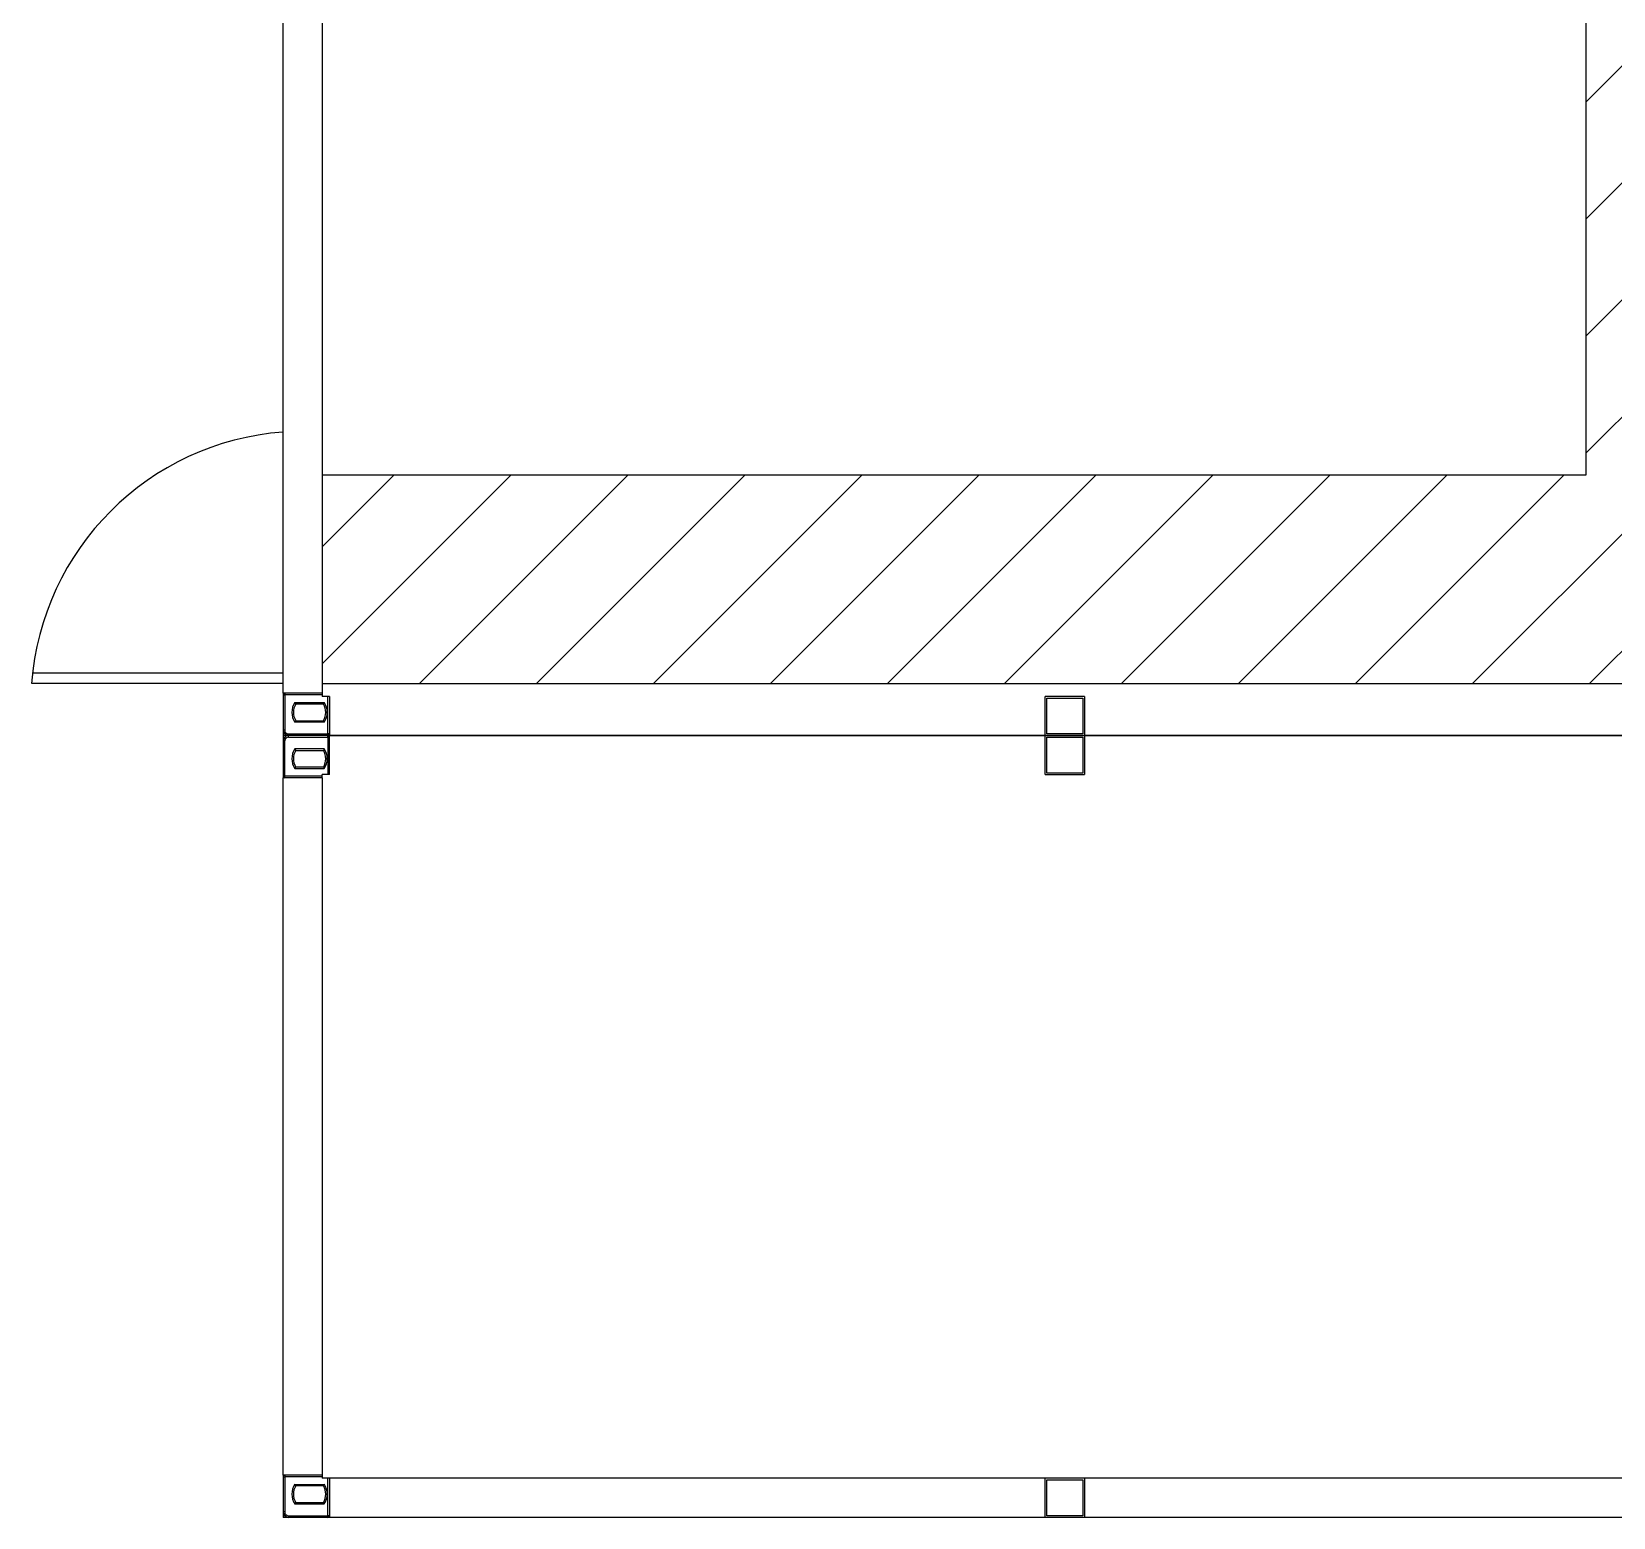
# Model space of a CAD drawing. Header units: millimetres. Extents: x 4080735 to 4152075, y -451436 to -400976.
# Drawn here: x 4142352.4 to 4142716.6, y -406507.4 to -406165.3 of the extents above; entities that cross this region are included whole.
import ezdxf

# ---------------------------------------------------------------- set-up
doc = ezdxf.new("R2010")
doc.units = ezdxf.units.MM
doc.header["$LTSCALE"] = 60

# ---------------------------------------------------------------- blocks, each defined once
blk = doc.blocks.new('KEY PLAN_NEW')
h = blk.add_hatch()
h.set_pattern_fill('ANSI31', color=253, scale=2)
h.set_pattern_definition([(45, (-1396.921, -1800.0236), (-4.490128, 4.490128), [])])
edge = h.paths.add_edge_path()
edge.add_line((-2006.86, -1075.94), (-2006.86, -1091.94))
edge.add_line((-2006.86, -1091.94), (-2067.86, -1091.94))
edge.add_line((-2067.86, -1091.94), (-2067.86, -1375.94))
edge.add_line((-2067.86, -1375.94), (-2006.86, -1375.94))
edge.add_line((-2006.86, -1375.94), (-2006.86, -1391.94))
edge.add_line((-2006.86, -1391.94), (-2007.86, -1391.94))
edge.add_line((-2007.86, -1391.94), (-2007.86, -1488.94))
edge.add_line((-2007.86, -1488.94), (-2008.31, -1488.94))
edge.add_arc((-2028.72, -1493.5), 20.91, 12.5777, 76.5787)
edge.add_line((-2023.86, -1473.16), (-2023.86, -1391.94))
edge.add_line((-2023.86, -1391.94), (-2247.86, -1391.94))
edge.add_line((-2247.86, -1391.94), (-2247.86, -1488.94))
edge.add_line((-2247.86, -1488.94), (-2263.86, -1488.94))
edge.add_line((-2263.86, -1488.94), (-2263.86, -1452.18))
edge.add_line((-2263.86, -1452.18), (-2549.86, -1452.18))
edge.add_line((-2549.86, -1452.18), (-2549.86, -1488.94))
edge.add_line((-2549.86, -1488.94), (-2565.86, -1488.94))
edge.add_line((-2565.86, -1488.94), (-2565.86, -1427.94))
edge.add_line((-2565.86, -1427.94), (-2720.86, -1427.94))
edge.add_line((-2720.86, -1427.94), (-2720.86, -1411.94))
edge.add_line((-2720.86, -1411.94), (-2623.86, -1411.94))
edge.add_line((-2623.86, -1411.94), (-2623.86, -1075.94))
edge.add_line((-2623.86, -1075.94), (-2563.86, -1075.94))
edge.add_line((-2563.86, -1075.94), (-2563.86, -1071.94))
edge.add_line((-2563.86, -1071.94), (-2547.86, -1071.94))
edge.add_line((-2547.86, -1071.94), (-2547.86, -1091.94))
edge.add_line((-2547.86, -1091.94), (-2607.86, -1091.94))
edge.add_line((-2607.86, -1091.94), (-2607.86, -1411.94))
edge.add_line((-2607.86, -1411.94), (-2549.86, -1411.94))
edge.add_line((-2549.86, -1411.94), (-2549.86, -1436.18))
edge.add_line((-2549.86, -1436.18), (-2263.86, -1436.18))
edge.add_line((-2263.86, -1436.18), (-2263.86, -1375.94))
edge.add_line((-2263.86, -1375.94), (-2083.86, -1375.94))
edge.add_line((-2083.86, -1375.94), (-2083.86, -1075.94))
edge.add_line((-2083.86, -1075.94), (-2006.86, -1075.94))
at = {"color": 253}
for p, q in [((-2623.86, -1411.94, 46), (-2623.86, -1075.94, 46)), ((-2723.86, -1428.7, 46), (-2723.86, -1375.18, 46)), ((-2720.86, -1375.18, 46), (-2720.86, -1428.7, 46)), ((-2720.86, -1411.94, 46), (-2623.86, -1411.94, 46)), ((-2720.86, -1411.94, 46), (-2720.86, -1427.94, 46)), ((-2723.86, -1427.14, 46), (-2743.09, -1427.14, 46)), ((-2723.86, -1427.94, 46), (-2743.16, -1427.94, 46)), ((-2723.86, -1428.7, 46), (-2723.86, -1431.94, 46)), ((-2720.86, -1427.94, 46), (-2565.86, -1427.94, 46)), ((-2720.86, -1428.7, 46), (-2720.86, -1428.94, 46)), ((-2720.3, -1428.94, 46), (-2720.86, -1428.94, 46)), ((-2665.36, -1431.94, 46), (-2665.36, -1428.94, 46)), ((-2662.36, -1428.94, 46), (-2665.36, -1428.94, 46)), ((-2665.24, -1429.06, 46), (-2662.48, -1429.06, 46)), ((-2665.24, -1429.06, 46), (-2662.48, -1429.06, 46)), ((-2665.24, -1431.82, 46), (-2665.24, -1429.06, 46)), ((-2662.48, -1429.06, 46), (-2662.48, -1431.82, 46)), ((-2662.36, -1428.94, 46), (-2662.36, -1431.94, 46)), ((-2720.3, -1431.94, 46), (-2723.86, -1431.94, 46)), ((-2723.86, -1431.94, 46), (-2723.86, -1435.18, 46)), ((-2720.3, -1431.94, 46), (-2723.86, -1431.94, 46)), ((-2607.42, -1431.94, 46), (-2720.3, -1431.94, 46)), ((-2720.3, -1431.94, 46), (-2607.42, -1431.94, 46)), ((-2665.36, -1434.94, 46), (-2665.36, -1431.94, 46)), ((-2662.48, -1431.82, 46), (-2665.24, -1431.82, 46)), ((-2665.24, -1432.06, 46), (-2662.48, -1432.06, 46)), ((-2665.24, -1432.06, 46), (-2662.48, -1432.06, 46)), ((-2665.24, -1434.82, 46), (-2665.24, -1432.06, 46)), ((-2662.48, -1432.06, 46), (-2662.48, -1434.82, 46)), ((-2662.36, -1431.94, 46), (-2662.36, -1434.94, 46)), ((-2720.86, -1435.18, 46), (-2720.86, -1434.94, 46)), ((-2720.3, -1434.94, 46), (-2720.86, -1434.94, 46)), ((-2665.36, -1434.94, 46), (-2662.36, -1434.94, 46)), ((-2662.48, -1434.82, 46), (-2665.24, -1434.82, 46)), ((-2723.86, -1488.7, 46), (-2723.86, -1435.18, 46)), ((-2720.86, -1435.18, 46), (-2720.86, -1488.7, 46)), ((-2723.86, -1488.7, 46), (-2723.86, -1491.94, 46)), ((-2720.86, -1488.7, 46), (-2720.86, -1488.94, 46)), ((-2720.3, -1488.94, 46), (-2720.86, -1488.94, 46)), ((-2665.36, -1488.94, 46), (-2720.3, -1488.94, 46)), ((-2665.36, -1491.94, 46), (-2665.36, -1488.94, 46)), ((-2662.36, -1488.94, 46), (-2665.36, -1488.94, 46)), ((-2665.24, -1489.06, 46), (-2662.48, -1489.06, 46)), ((-2665.24, -1489.06, 46), (-2662.48, -1489.06, 46)), ((-2665.24, -1491.82, 46), (-2665.24, -1489.06, 46)), ((-2662.48, -1489.06, 46), (-2662.48, -1491.82, 46)), ((-2662.36, -1488.94, 46), (-2662.36, -1491.94, 46)), ((-2607.42, -1488.94, 46), (-2662.36, -1488.94, 46)), ((-2720.3, -1491.94, 46), (-2723.86, -1491.94, 46)), ((-2607.42, -1491.94, 46), (-2720.3, -1491.94, 46)), ((-2662.48, -1491.82, 46), (-2665.24, -1491.82, 46))]:
    blk.add_line(p, q, dxfattribs=at)
at = {"color": 253, "linetype": 'Continuous'}
for p, q in [((-2720.86, -1428.7, 46), (-2723.86, -1428.7, 46)), ((-2723.86, -1428.82, 46), (-2723.74, -1428.82, 46)), ((-2723.74, -1428.7, 46), (-2723.74, -1428.82, 46)), ((-2720.86, -1428.82, 46), (-2723.74, -1428.82, 46)), ((-2723.74, -1428.82, 46), (-2723.74, -1431.53, 46)), ((-2722.96, -1429.41, 46), (-2720.7, -1429.41, 46)), ((-2720.77, -1429.53, 46), (-2722.9, -1429.53, 46)), ((-2720.42, -1431.82, 46), (-2720.42, -1428.94, 46)), ((-2720.3, -1428.94, 46), (-2720.3, -1431.94, 46)), ((-2720.7, -1430.92, 46), (-2722.96, -1430.92, 46)), ((-2722.9, -1430.8, 46), (-2720.77, -1430.8, 46)), ((-2723.74, -1431.53, 46), (-2723.86, -1431.53, 46)), ((-2723.74, -1432.35, 46), (-2723.86, -1432.35, 46)), ((-2723.74, -1431.82, 46), (-2723.74, -1431.82, 46)), ((-2723.74, -1431.82, 46), (-2723.74, -1431.82, 46)), ((-2723.74, -1432.06, 46), (-2723.74, -1432.06, 46)), ((-2723.74, -1432.06, 46), (-2723.74, -1432.06, 46)), ((-2723.74, -1435.06, 46), (-2723.74, -1432.35, 46)), ((-2723.45, -1431.82, 46), (-2723.45, -1431.94, 46)), ((-2723.45, -1431.82, 46), (-2720.42, -1431.82, 46)), ((-2723.45, -1432.06, 46), (-2723.45, -1431.94, 46)), ((-2723.45, -1432.06, 46), (-2720.42, -1432.06, 46)), ((-2720.3, -1431.82, 46), (-2720.42, -1431.82, 46)), ((-2720.42, -1431.82, 46), (-2720.42, -1431.94, 46)), ((-2720.42, -1432.06, 46), (-2720.42, -1431.94, 46)), ((-2720.3, -1432.06, 46), (-2720.42, -1432.06, 46)), ((-2720.42, -1432.06, 46), (-2720.42, -1434.94, 46)), ((-2720.3, -1434.94, 46), (-2720.3, -1431.94, 46)), ((-2720.7, -1432.97, 46), (-2722.96, -1432.97, 46)), ((-2722.9, -1433.09, 46), (-2720.77, -1433.09, 46)), ((-2722.96, -1434.48, 46), (-2720.7, -1434.48, 46)), ((-2720.77, -1434.36, 46), (-2722.9, -1434.36, 46)), ((-2723.86, -1435.06, 46), (-2723.74, -1435.06, 46)), ((-2720.86, -1435.18, 46), (-2723.86, -1435.18, 46)), ((-2723.74, -1435.18, 46), (-2723.74, -1435.06, 46)), ((-2720.86, -1435.06, 46), (-2723.74, -1435.06, 46)), ((-2720.86, -1488.7, 46), (-2723.86, -1488.7, 46)), ((-2723.86, -1488.82, 46), (-2723.74, -1488.82, 46)), ((-2723.74, -1488.7, 46), (-2723.74, -1488.82, 46)), ((-2720.86, -1488.82, 46), (-2723.74, -1488.82, 46)), ((-2723.74, -1488.82, 46), (-2723.74, -1491.53, 46)), ((-2722.96, -1489.41, 46), (-2720.7, -1489.41, 46)), ((-2720.77, -1489.53, 46), (-2722.9, -1489.53, 46)), ((-2720.42, -1491.82, 46), (-2720.42, -1488.94, 46)), ((-2720.3, -1488.94, 46), (-2720.3, -1491.94, 46)), ((-2722.9, -1490.8, 46), (-2720.77, -1490.8, 46)), ((-2723.74, -1491.53, 46), (-2723.86, -1491.53, 46)), ((-2723.74, -1491.82, 46), (-2723.74, -1491.82, 46)), ((-2723.74, -1491.82, 46), (-2723.74, -1491.82, 46)), ((-2723.45, -1491.82, 46), (-2723.45, -1491.94, 46)), ((-2723.45, -1491.82, 46), (-2720.42, -1491.82, 46)), ((-2720.7, -1490.92, 46), (-2722.96, -1490.92, 46)), ((-2720.3, -1491.82, 46), (-2720.42, -1491.82, 46)), ((-2720.42, -1491.82, 46), (-2720.42, -1491.94, 46))]:
    blk.add_line(p, q, dxfattribs=at)
at = {"color": 253}
blk.add_arc((-2722.31, -1429.5, 46), 20.91, 94.2611, 175.7389, dxfattribs=at)
at = {"color": 253, "linetype": 'Continuous'}
for centre, radius, start, end in [((-2723.74, -1428.82, 46), 0.12, 90, 180), ((-2721.83, -1430.16, 46), 1.36, 146.2792, 213.7208), ((-2721.83, -1430.16, 46), 1.24, 149.1964, 210.8036), ((-2721.83, -1430.16, 46), 1.24, 329.1964, 30.8036), ((-2721.83, -1430.16, 46), 1.36, 326.2792, 33.7208), ((-2723.45, -1431.53, 46), 0.41, 180, 270), ((-2723.45, -1432.35, 46), 0.41, 90, 180), ((-2723.45, -1431.53, 46), 0.29, 180, 270), ((-2723.45, -1432.35, 46), 0.29, 90, 180), ((-2720.42, -1431.82, 46), 0.12, 270, 0), ((-2720.42, -1432.06, 46), 0.12, 0, 90), ((-2721.83, -1433.72, 46), 1.36, 146.2792, 213.7208), ((-2721.83, -1433.72, 46), 1.24, 149.1964, 210.8036), ((-2721.83, -1433.72, 46), 1.24, 329.1964, 30.8036), ((-2721.83, -1433.72, 46), 1.36, 326.2792, 33.7208), ((-2723.74, -1435.06, 46), 0.12, 180, 270), ((-2723.74, -1488.82, 46), 0.12, 90, 180), ((-2721.83, -1490.16, 46), 1.36, 146.2792, 213.7208), ((-2721.83, -1490.16, 46), 1.24, 149.1964, 210.8036), ((-2721.83, -1490.16, 46), 1.24, 329.1964, 30.8036), ((-2721.83, -1490.16, 46), 1.36, 326.2792, 33.7208), ((-2723.45, -1491.53, 46), 0.41, 180, 270), ((-2723.45, -1491.53, 46), 0.29, 180, 270), ((-2720.42, -1491.82, 46), 0.12, 270, 0)]:
    blk.add_arc(centre, radius, start, end, dxfattribs=at)
for points, knots in [([(-2722.9, -1429.53, 46), (-2722.9, -1429.53, 46), (-2722.9, -1429.53, 46), (-2722.9, -1429.53, 46), (-2722.9, -1429.53, 46), (-2722.9, -1429.53, 46), (-2722.9, -1429.52, 46), (-2722.9, -1429.52, 46), (-2722.9, -1429.52, 46), (-2722.9, -1429.52, 46), (-2722.9, -1429.52, 46), (-2722.9, -1429.52, 46), (-2722.9, -1429.52, 46), (-2722.9, -1429.51, 46), (-2722.91, -1429.51, 46), (-2722.91, -1429.51, 46), (-2722.91, -1429.51, 46), (-2722.91, -1429.51, 46), (-2722.91, -1429.51, 46), (-2722.91, -1429.51, 46), (-2722.91, -1429.5, 46), (-2722.91, -1429.5, 46), (-2722.92, -1429.5, 46), (-2722.92, -1429.49, 46), (-2722.92, -1429.49, 46), (-2722.92, -1429.49, 46), (-2722.92, -1429.49, 46), (-2722.92, -1429.48, 46), (-2722.92, -1429.48, 46), (-2722.92, -1429.48, 46), (-2722.92, -1429.48, 46), (-2722.93, -1429.48, 46), (-2722.93, -1429.47, 46), (-2722.93, -1429.47, 46), (-2722.94, -1429.46, 46), (-2722.94, -1429.46, 46), (-2722.94, -1429.45, 46), (-2722.94, -1429.45, 46), (-2722.94, -1429.45, 46), (-2722.94, -1429.45, 46), (-2722.94, -1429.45, 46), (-2722.94, -1429.44, 46), (-2722.95, -1429.44, 46), (-2722.95, -1429.43, 46), (-2722.95, -1429.43, 46), (-2722.95, -1429.42, 46), (-2722.96, -1429.42, 46), (-2722.96, -1429.42, 46), (-2722.96, -1429.41, 46), (-2722.96, -1429.41, 46), (-2722.96, -1429.41, 46), (-2722.96, -1429.41, 46), (-2722.96, -1429.41, 46), (-2722.96, -1429.41, 46)], [0, 0, 0, 0, 0.06206, 0.12459, 0.12459, 0.155854, 0.155854, 0.171487, 0.171487, 0.187119, 0.187119, 0.249648, 0.249648, 0.312178, 0.312178, 0.343442, 0.343442, 0.359075, 0.359075, 0.374707, 0.374707, 0.437236, 0.437236, 0.499766, 0.499766, 0.53103, 0.53103, 0.546663, 0.546663, 0.562295, 0.562295, 0.624824, 0.624824, 0.687353, 0.687353, 0.749883, 0.749883, 0.765515, 0.765515, 0.781147, 0.781147, 0.812412, 0.812412, 0.874941, 0.874941, 0.937471, 0.937471, 0.968735, 0.968735, 0.984368, 0.992184, 0.992184, 1, 1, 1, 1]), ([(-2720.77, -1429.53, 46), (-2720.77, -1429.53, 46), (-2720.77, -1429.53, 46), (-2720.77, -1429.53, 46), (-2720.76, -1429.53, 46), (-2720.76, -1429.53, 46), (-2720.76, -1429.52, 46), (-2720.76, -1429.52, 46), (-2720.76, -1429.52, 46), (-2720.76, -1429.52, 46), (-2720.76, -1429.52, 46), (-2720.76, -1429.52, 46), (-2720.76, -1429.52, 46), (-2720.76, -1429.51, 46), (-2720.76, -1429.51, 46), (-2720.76, -1429.51, 46), (-2720.76, -1429.51, 46), (-2720.76, -1429.51, 46), (-2720.75, -1429.51, 46), (-2720.75, -1429.51, 46), (-2720.75, -1429.5, 46), (-2720.75, -1429.5, 46), (-2720.75, -1429.5, 46), (-2720.75, -1429.49, 46), (-2720.74, -1429.49, 46), (-2720.74, -1429.49, 46), (-2720.74, -1429.49, 46), (-2720.74, -1429.48, 46), (-2720.74, -1429.48, 46), (-2720.74, -1429.48, 46), (-2720.74, -1429.48, 46), (-2720.74, -1429.48, 46), (-2720.73, -1429.47, 46), (-2720.73, -1429.47, 46), (-2720.73, -1429.46, 46), (-2720.73, -1429.46, 46), (-2720.72, -1429.45, 46), (-2720.72, -1429.45, 46), (-2720.72, -1429.45, 46), (-2720.72, -1429.45, 46), (-2720.72, -1429.45, 46), (-2720.72, -1429.44, 46), (-2720.72, -1429.44, 46), (-2720.71, -1429.43, 46), (-2720.71, -1429.43, 46), (-2720.71, -1429.42, 46), (-2720.71, -1429.42, 46), (-2720.7, -1429.42, 46), (-2720.7, -1429.41, 46), (-2720.7, -1429.41, 46), (-2720.7, -1429.41, 46), (-2720.7, -1429.41, 46), (-2720.7, -1429.41, 46), (-2720.7, -1429.41, 46)], [0, 0, 0, 0, 0.06206, 0.12459, 0.12459, 0.155854, 0.155854, 0.171487, 0.171487, 0.187119, 0.187119, 0.249648, 0.249648, 0.312178, 0.312178, 0.343442, 0.343442, 0.359075, 0.359075, 0.374707, 0.374707, 0.437236, 0.437236, 0.499766, 0.499766, 0.53103, 0.53103, 0.546663, 0.546663, 0.562295, 0.562295, 0.624824, 0.624824, 0.687353, 0.687353, 0.749883, 0.749883, 0.765515, 0.765515, 0.781147, 0.781147, 0.812412, 0.812412, 0.874941, 0.874941, 0.937471, 0.937471, 0.968735, 0.968735, 0.984368, 0.992184, 0.992184, 1, 1, 1, 1]), ([(-2722.96, -1430.92, 46), (-2722.96, -1430.92, 46), (-2722.96, -1430.92, 46), (-2722.96, -1430.92, 46), (-2722.96, -1430.92, 46), (-2722.96, -1430.91, 46), (-2722.96, -1430.91, 46), (-2722.96, -1430.91, 46), (-2722.95, -1430.9, 46), (-2722.95, -1430.9, 46), (-2722.95, -1430.89, 46), (-2722.95, -1430.89, 46), (-2722.94, -1430.88, 46), (-2722.94, -1430.88, 46), (-2722.94, -1430.88, 46), (-2722.94, -1430.88, 46), (-2722.94, -1430.88, 46), (-2722.94, -1430.88, 46), (-2722.94, -1430.87, 46), (-2722.94, -1430.87, 46), (-2722.93, -1430.86, 46), (-2722.93, -1430.86, 46), (-2722.93, -1430.85, 46), (-2722.92, -1430.85, 46), (-2722.92, -1430.84, 46), (-2722.92, -1430.84, 46), (-2722.92, -1430.84, 46), (-2722.92, -1430.84, 46), (-2722.92, -1430.84, 46), (-2722.92, -1430.84, 46), (-2722.92, -1430.83, 46), (-2722.92, -1430.83, 46), (-2722.91, -1430.83, 46), (-2722.91, -1430.82, 46), (-2722.91, -1430.82, 46), (-2722.91, -1430.82, 46), (-2722.91, -1430.82, 46), (-2722.91, -1430.82, 46), (-2722.91, -1430.82, 46), (-2722.91, -1430.82, 46), (-2722.9, -1430.81, 46), (-2722.9, -1430.81, 46), (-2722.9, -1430.81, 46), (-2722.9, -1430.81, 46), (-2722.9, -1430.8, 46), (-2722.9, -1430.8, 46), (-2722.9, -1430.8, 46), (-2722.9, -1430.8, 46), (-2722.9, -1430.8, 46), (-2722.9, -1430.8, 46), (-2722.9, -1430.8, 46), (-2722.9, -1430.8, 46), (-2722.9, -1430.8, 46), (-2722.9, -1430.8, 46)], [0, 0, 0, 0, 0.00782, 0.00782, 0.015639, 0.031279, 0.031279, 0.062557, 0.062557, 0.125114, 0.125114, 0.187671, 0.187671, 0.21895, 0.21895, 0.234589, 0.234589, 0.250228, 0.250228, 0.312785, 0.312785, 0.375342, 0.375342, 0.437899, 0.437899, 0.453538, 0.453538, 0.469178, 0.469178, 0.500456, 0.500456, 0.563013, 0.563013, 0.62557, 0.62557, 0.641209, 0.641209, 0.656849, 0.656849, 0.688127, 0.688127, 0.750684, 0.750684, 0.813241, 0.813241, 0.828881, 0.828881, 0.84452, 0.84452, 0.875798, 0.875798, 0.938355, 1, 1, 1, 1]), ([(-2720.7, -1430.92, 46), (-2720.7, -1430.92, 46), (-2720.7, -1430.92, 46), (-2720.7, -1430.92, 46), (-2720.7, -1430.92, 46), (-2720.7, -1430.91, 46), (-2720.7, -1430.91, 46), (-2720.71, -1430.91, 46), (-2720.71, -1430.9, 46), (-2720.71, -1430.9, 46), (-2720.71, -1430.89, 46), (-2720.72, -1430.89, 46), (-2720.72, -1430.88, 46), (-2720.72, -1430.88, 46), (-2720.72, -1430.88, 46), (-2720.72, -1430.88, 46), (-2720.72, -1430.88, 46), (-2720.72, -1430.88, 46), (-2720.73, -1430.87, 46), (-2720.73, -1430.87, 46), (-2720.73, -1430.86, 46), (-2720.73, -1430.86, 46), (-2720.74, -1430.85, 46), (-2720.74, -1430.85, 46), (-2720.74, -1430.84, 46), (-2720.74, -1430.84, 46), (-2720.74, -1430.84, 46), (-2720.74, -1430.84, 46), (-2720.74, -1430.84, 46), (-2720.74, -1430.84, 46), (-2720.75, -1430.83, 46), (-2720.75, -1430.83, 46), (-2720.75, -1430.83, 46), (-2720.75, -1430.82, 46), (-2720.75, -1430.82, 46), (-2720.75, -1430.82, 46), (-2720.76, -1430.82, 46), (-2720.76, -1430.82, 46), (-2720.76, -1430.82, 46), (-2720.76, -1430.82, 46), (-2720.76, -1430.81, 46), (-2720.76, -1430.81, 46), (-2720.76, -1430.81, 46), (-2720.76, -1430.81, 46), (-2720.76, -1430.8, 46), (-2720.76, -1430.8, 46), (-2720.76, -1430.8, 46), (-2720.76, -1430.8, 46), (-2720.76, -1430.8, 46), (-2720.76, -1430.8, 46), (-2720.77, -1430.8, 46), (-2720.77, -1430.8, 46), (-2720.77, -1430.8, 46), (-2720.77, -1430.8, 46)], [0, 0, 0, 0, 0.00782, 0.00782, 0.015639, 0.031279, 0.031279, 0.062557, 0.062557, 0.125114, 0.125114, 0.187671, 0.187671, 0.21895, 0.21895, 0.234589, 0.234589, 0.250228, 0.250228, 0.312785, 0.312785, 0.375342, 0.375342, 0.437899, 0.437899, 0.453538, 0.453538, 0.469178, 0.469178, 0.500456, 0.500456, 0.563013, 0.563013, 0.62557, 0.62557, 0.641209, 0.641209, 0.656849, 0.656849, 0.688127, 0.688127, 0.750684, 0.750684, 0.813241, 0.813241, 0.828881, 0.828881, 0.84452, 0.84452, 0.875798, 0.875798, 0.938355, 1, 1, 1, 1]), ([(-2722.96, -1432.97, 46), (-2722.96, -1432.97, 46), (-2722.96, -1432.97, 46), (-2722.96, -1432.97, 46), (-2722.96, -1432.97, 46), (-2722.96, -1432.97, 46), (-2722.96, -1432.98, 46), (-2722.96, -1432.98, 46), (-2722.95, -1432.98, 46), (-2722.95, -1432.99, 46), (-2722.95, -1432.99, 46), (-2722.95, -1433, 46), (-2722.94, -1433, 46), (-2722.94, -1433.01, 46), (-2722.94, -1433.01, 46), (-2722.94, -1433.01, 46), (-2722.94, -1433.01, 46), (-2722.94, -1433.01, 46), (-2722.94, -1433.02, 46), (-2722.94, -1433.02, 46), (-2722.93, -1433.03, 46), (-2722.93, -1433.03, 46), (-2722.93, -1433.04, 46), (-2722.92, -1433.04, 46), (-2722.92, -1433.04, 46), (-2722.92, -1433.04, 46), (-2722.92, -1433.04, 46), (-2722.92, -1433.05, 46), (-2722.92, -1433.05, 46), (-2722.92, -1433.05, 46), (-2722.92, -1433.05, 46), (-2722.92, -1433.06, 46), (-2722.91, -1433.06, 46), (-2722.91, -1433.06, 46), (-2722.91, -1433.07, 46), (-2722.91, -1433.07, 46), (-2722.91, -1433.07, 46), (-2722.91, -1433.07, 46), (-2722.91, -1433.07, 46), (-2722.91, -1433.07, 46), (-2722.9, -1433.07, 46), (-2722.9, -1433.08, 46), (-2722.9, -1433.08, 46), (-2722.9, -1433.08, 46), (-2722.9, -1433.08, 46), (-2722.9, -1433.08, 46), (-2722.9, -1433.08, 46), (-2722.9, -1433.08, 46), (-2722.9, -1433.09, 46), (-2722.9, -1433.09, 46), (-2722.9, -1433.09, 46), (-2722.9, -1433.09, 46), (-2722.9, -1433.09, 46), (-2722.9, -1433.09, 46)], [0, 0, 0, 0, 0.00782, 0.00782, 0.015639, 0.031279, 0.031279, 0.062557, 0.062557, 0.125114, 0.125114, 0.187671, 0.187671, 0.21895, 0.21895, 0.234589, 0.234589, 0.250228, 0.250228, 0.312785, 0.312785, 0.375342, 0.375342, 0.437899, 0.437899, 0.453538, 0.453538, 0.469178, 0.469178, 0.500456, 0.500456, 0.563013, 0.563013, 0.62557, 0.62557, 0.641209, 0.641209, 0.656849, 0.656849, 0.688127, 0.688127, 0.750684, 0.750684, 0.813241, 0.813241, 0.828881, 0.828881, 0.84452, 0.84452, 0.875798, 0.875798, 0.938355, 1, 1, 1, 1]), ([(-2720.7, -1432.97, 46), (-2720.7, -1432.97, 46), (-2720.7, -1432.97, 46), (-2720.7, -1432.97, 46), (-2720.7, -1432.97, 46), (-2720.7, -1432.97, 46), (-2720.7, -1432.98, 46), (-2720.71, -1432.98, 46), (-2720.71, -1432.98, 46), (-2720.71, -1432.99, 46), (-2720.71, -1432.99, 46), (-2720.72, -1433, 46), (-2720.72, -1433, 46), (-2720.72, -1433.01, 46), (-2720.72, -1433.01, 46), (-2720.72, -1433.01, 46), (-2720.72, -1433.01, 46), (-2720.72, -1433.01, 46), (-2720.73, -1433.02, 46), (-2720.73, -1433.02, 46), (-2720.73, -1433.03, 46), (-2720.73, -1433.03, 46), (-2720.74, -1433.04, 46), (-2720.74, -1433.04, 46), (-2720.74, -1433.04, 46), (-2720.74, -1433.04, 46), (-2720.74, -1433.04, 46), (-2720.74, -1433.05, 46), (-2720.74, -1433.05, 46), (-2720.74, -1433.05, 46), (-2720.75, -1433.05, 46), (-2720.75, -1433.06, 46), (-2720.75, -1433.06, 46), (-2720.75, -1433.06, 46), (-2720.75, -1433.07, 46), (-2720.75, -1433.07, 46), (-2720.76, -1433.07, 46), (-2720.76, -1433.07, 46), (-2720.76, -1433.07, 46), (-2720.76, -1433.07, 46), (-2720.76, -1433.07, 46), (-2720.76, -1433.08, 46), (-2720.76, -1433.08, 46), (-2720.76, -1433.08, 46), (-2720.76, -1433.08, 46), (-2720.76, -1433.08, 46), (-2720.76, -1433.08, 46), (-2720.76, -1433.08, 46), (-2720.76, -1433.09, 46), (-2720.76, -1433.09, 46), (-2720.77, -1433.09, 46), (-2720.77, -1433.09, 46), (-2720.77, -1433.09, 46), (-2720.77, -1433.09, 46)], [0, 0, 0, 0, 0.00782, 0.00782, 0.015639, 0.031279, 0.031279, 0.062557, 0.062557, 0.125114, 0.125114, 0.187671, 0.187671, 0.21895, 0.21895, 0.234589, 0.234589, 0.250228, 0.250228, 0.312785, 0.312785, 0.375342, 0.375342, 0.437899, 0.437899, 0.453538, 0.453538, 0.469178, 0.469178, 0.500456, 0.500456, 0.563013, 0.563013, 0.62557, 0.62557, 0.641209, 0.641209, 0.656849, 0.656849, 0.688127, 0.688127, 0.750684, 0.750684, 0.813241, 0.813241, 0.828881, 0.828881, 0.84452, 0.84452, 0.875798, 0.875798, 0.938355, 1, 1, 1, 1]), ([(-2722.9, -1434.36, 46), (-2722.9, -1434.36, 46), (-2722.9, -1434.36, 46), (-2722.9, -1434.36, 46), (-2722.9, -1434.36, 46), (-2722.9, -1434.36, 46), (-2722.9, -1434.36, 46), (-2722.9, -1434.36, 46), (-2722.9, -1434.36, 46), (-2722.9, -1434.36, 46), (-2722.9, -1434.37, 46), (-2722.9, -1434.37, 46), (-2722.9, -1434.37, 46), (-2722.9, -1434.37, 46), (-2722.91, -1434.38, 46), (-2722.91, -1434.38, 46), (-2722.91, -1434.38, 46), (-2722.91, -1434.38, 46), (-2722.91, -1434.38, 46), (-2722.91, -1434.38, 46), (-2722.91, -1434.38, 46), (-2722.91, -1434.39, 46), (-2722.92, -1434.39, 46), (-2722.92, -1434.39, 46), (-2722.92, -1434.4, 46), (-2722.92, -1434.4, 46), (-2722.92, -1434.4, 46), (-2722.92, -1434.4, 46), (-2722.92, -1434.4, 46), (-2722.92, -1434.4, 46), (-2722.92, -1434.41, 46), (-2722.93, -1434.41, 46), (-2722.93, -1434.42, 46), (-2722.93, -1434.42, 46), (-2722.94, -1434.43, 46), (-2722.94, -1434.43, 46), (-2722.94, -1434.44, 46), (-2722.94, -1434.44, 46), (-2722.94, -1434.44, 46), (-2722.94, -1434.44, 46), (-2722.94, -1434.44, 46), (-2722.94, -1434.44, 46), (-2722.95, -1434.45, 46), (-2722.95, -1434.45, 46), (-2722.95, -1434.46, 46), (-2722.95, -1434.46, 46), (-2722.96, -1434.47, 46), (-2722.96, -1434.47, 46), (-2722.96, -1434.47, 46), (-2722.96, -1434.48, 46), (-2722.96, -1434.48, 46), (-2722.96, -1434.48, 46), (-2722.96, -1434.48, 46), (-2722.96, -1434.48, 46)], [0, 0, 0, 0, 0.06206, 0.12459, 0.12459, 0.155854, 0.155854, 0.171487, 0.171487, 0.187119, 0.187119, 0.249648, 0.249648, 0.312178, 0.312178, 0.343442, 0.343442, 0.359075, 0.359075, 0.374707, 0.374707, 0.437236, 0.437236, 0.499766, 0.499766, 0.53103, 0.53103, 0.546663, 0.546663, 0.562295, 0.562295, 0.624824, 0.624824, 0.687353, 0.687353, 0.749883, 0.749883, 0.765515, 0.765515, 0.781147, 0.781147, 0.812412, 0.812412, 0.874941, 0.874941, 0.937471, 0.937471, 0.968735, 0.968735, 0.984368, 0.992184, 0.992184, 1, 1, 1, 1]), ([(-2720.77, -1434.36, 46), (-2720.77, -1434.36, 46), (-2720.77, -1434.36, 46), (-2720.77, -1434.36, 46), (-2720.76, -1434.36, 46), (-2720.76, -1434.36, 46), (-2720.76, -1434.36, 46), (-2720.76, -1434.36, 46), (-2720.76, -1434.36, 46), (-2720.76, -1434.36, 46), (-2720.76, -1434.37, 46), (-2720.76, -1434.37, 46), (-2720.76, -1434.37, 46), (-2720.76, -1434.37, 46), (-2720.76, -1434.38, 46), (-2720.76, -1434.38, 46), (-2720.76, -1434.38, 46), (-2720.76, -1434.38, 46), (-2720.75, -1434.38, 46), (-2720.75, -1434.38, 46), (-2720.75, -1434.38, 46), (-2720.75, -1434.39, 46), (-2720.75, -1434.39, 46), (-2720.75, -1434.39, 46), (-2720.74, -1434.4, 46), (-2720.74, -1434.4, 46), (-2720.74, -1434.4, 46), (-2720.74, -1434.4, 46), (-2720.74, -1434.4, 46), (-2720.74, -1434.4, 46), (-2720.74, -1434.41, 46), (-2720.74, -1434.41, 46), (-2720.73, -1434.42, 46), (-2720.73, -1434.42, 46), (-2720.73, -1434.43, 46), (-2720.73, -1434.43, 46), (-2720.72, -1434.44, 46), (-2720.72, -1434.44, 46), (-2720.72, -1434.44, 46), (-2720.72, -1434.44, 46), (-2720.72, -1434.44, 46), (-2720.72, -1434.44, 46), (-2720.72, -1434.45, 46), (-2720.71, -1434.45, 46), (-2720.71, -1434.46, 46), (-2720.71, -1434.46, 46), (-2720.71, -1434.47, 46), (-2720.7, -1434.47, 46), (-2720.7, -1434.47, 46), (-2720.7, -1434.48, 46), (-2720.7, -1434.48, 46), (-2720.7, -1434.48, 46), (-2720.7, -1434.48, 46), (-2720.7, -1434.48, 46)], [0, 0, 0, 0, 0.06206, 0.12459, 0.12459, 0.155854, 0.155854, 0.171487, 0.171487, 0.187119, 0.187119, 0.249648, 0.249648, 0.312178, 0.312178, 0.343442, 0.343442, 0.359075, 0.359075, 0.374707, 0.374707, 0.437236, 0.437236, 0.499766, 0.499766, 0.53103, 0.53103, 0.546663, 0.546663, 0.562295, 0.562295, 0.624824, 0.624824, 0.687353, 0.687353, 0.749883, 0.749883, 0.765515, 0.765515, 0.781147, 0.781147, 0.812412, 0.812412, 0.874941, 0.874941, 0.937471, 0.937471, 0.968735, 0.968735, 0.984368, 0.992184, 0.992184, 1, 1, 1, 1]), ([(-2722.9, -1489.53, 46), (-2722.9, -1489.53, 46), (-2722.9, -1489.53, 46), (-2722.9, -1489.53, 46), (-2722.9, -1489.53, 46), (-2722.9, -1489.53, 46), (-2722.9, -1489.52, 46), (-2722.9, -1489.52, 46), (-2722.9, -1489.52, 46), (-2722.9, -1489.52, 46), (-2722.9, -1489.52, 46), (-2722.9, -1489.52, 46), (-2722.9, -1489.52, 46), (-2722.9, -1489.51, 46), (-2722.91, -1489.51, 46), (-2722.91, -1489.51, 46), (-2722.91, -1489.51, 46), (-2722.91, -1489.51, 46), (-2722.91, -1489.51, 46), (-2722.91, -1489.51, 46), (-2722.91, -1489.5, 46), (-2722.91, -1489.5, 46), (-2722.92, -1489.5, 46), (-2722.92, -1489.49, 46), (-2722.92, -1489.49, 46), (-2722.92, -1489.49, 46), (-2722.92, -1489.49, 46), (-2722.92, -1489.48, 46), (-2722.92, -1489.48, 46), (-2722.92, -1489.48, 46), (-2722.92, -1489.48, 46), (-2722.93, -1489.48, 46), (-2722.93, -1489.47, 46), (-2722.93, -1489.47, 46), (-2722.94, -1489.46, 46), (-2722.94, -1489.46, 46), (-2722.94, -1489.45, 46), (-2722.94, -1489.45, 46), (-2722.94, -1489.45, 46), (-2722.94, -1489.45, 46), (-2722.94, -1489.45, 46), (-2722.94, -1489.44, 46), (-2722.95, -1489.44, 46), (-2722.95, -1489.43, 46), (-2722.95, -1489.43, 46), (-2722.95, -1489.42, 46), (-2722.96, -1489.42, 46), (-2722.96, -1489.42, 46), (-2722.96, -1489.41, 46), (-2722.96, -1489.41, 46), (-2722.96, -1489.41, 46), (-2722.96, -1489.41, 46), (-2722.96, -1489.41, 46), (-2722.96, -1489.41, 46)], [0, 0, 0, 0, 0.06206, 0.12459, 0.12459, 0.155854, 0.155854, 0.171487, 0.171487, 0.187119, 0.187119, 0.249648, 0.249648, 0.312178, 0.312178, 0.343442, 0.343442, 0.359075, 0.359075, 0.374707, 0.374707, 0.437236, 0.437236, 0.499766, 0.499766, 0.53103, 0.53103, 0.546663, 0.546663, 0.562295, 0.562295, 0.624824, 0.624824, 0.687353, 0.687353, 0.749883, 0.749883, 0.765515, 0.765515, 0.781147, 0.781147, 0.812412, 0.812412, 0.874941, 0.874941, 0.937471, 0.937471, 0.968735, 0.968735, 0.984368, 0.992184, 0.992184, 1, 1, 1, 1]), ([(-2720.77, -1489.53, 46), (-2720.77, -1489.53, 46), (-2720.77, -1489.53, 46), (-2720.77, -1489.53, 46), (-2720.76, -1489.53, 46), (-2720.76, -1489.53, 46), (-2720.76, -1489.52, 46), (-2720.76, -1489.52, 46), (-2720.76, -1489.52, 46), (-2720.76, -1489.52, 46), (-2720.76, -1489.52, 46), (-2720.76, -1489.52, 46), (-2720.76, -1489.52, 46), (-2720.76, -1489.51, 46), (-2720.76, -1489.51, 46), (-2720.76, -1489.51, 46), (-2720.76, -1489.51, 46), (-2720.76, -1489.51, 46), (-2720.75, -1489.51, 46), (-2720.75, -1489.51, 46), (-2720.75, -1489.5, 46), (-2720.75, -1489.5, 46), (-2720.75, -1489.5, 46), (-2720.75, -1489.49, 46), (-2720.74, -1489.49, 46), (-2720.74, -1489.49, 46), (-2720.74, -1489.49, 46), (-2720.74, -1489.48, 46), (-2720.74, -1489.48, 46), (-2720.74, -1489.48, 46), (-2720.74, -1489.48, 46), (-2720.74, -1489.48, 46), (-2720.73, -1489.47, 46), (-2720.73, -1489.47, 46), (-2720.73, -1489.46, 46), (-2720.73, -1489.46, 46), (-2720.72, -1489.45, 46), (-2720.72, -1489.45, 46), (-2720.72, -1489.45, 46), (-2720.72, -1489.45, 46), (-2720.72, -1489.45, 46), (-2720.72, -1489.44, 46), (-2720.72, -1489.44, 46), (-2720.71, -1489.43, 46), (-2720.71, -1489.43, 46), (-2720.71, -1489.42, 46), (-2720.71, -1489.42, 46), (-2720.7, -1489.42, 46), (-2720.7, -1489.41, 46), (-2720.7, -1489.41, 46), (-2720.7, -1489.41, 46), (-2720.7, -1489.41, 46), (-2720.7, -1489.41, 46), (-2720.7, -1489.41, 46)], [0, 0, 0, 0, 0.06206, 0.12459, 0.12459, 0.155854, 0.155854, 0.171487, 0.171487, 0.187119, 0.187119, 0.249648, 0.249648, 0.312178, 0.312178, 0.343442, 0.343442, 0.359075, 0.359075, 0.374707, 0.374707, 0.437236, 0.437236, 0.499766, 0.499766, 0.53103, 0.53103, 0.546663, 0.546663, 0.562295, 0.562295, 0.624824, 0.624824, 0.687353, 0.687353, 0.749883, 0.749883, 0.765515, 0.765515, 0.781147, 0.781147, 0.812412, 0.812412, 0.874941, 0.874941, 0.937471, 0.937471, 0.968735, 0.968735, 0.984368, 0.992184, 0.992184, 1, 1, 1, 1]), ([(-2722.96, -1490.92, 46), (-2722.96, -1490.92, 46), (-2722.96, -1490.92, 46), (-2722.96, -1490.92, 46), (-2722.96, -1490.92, 46), (-2722.96, -1490.91, 46), (-2722.96, -1490.91, 46), (-2722.96, -1490.91, 46), (-2722.95, -1490.9, 46), (-2722.95, -1490.9, 46), (-2722.95, -1490.89, 46), (-2722.95, -1490.89, 46), (-2722.94, -1490.88, 46), (-2722.94, -1490.88, 46), (-2722.94, -1490.88, 46), (-2722.94, -1490.88, 46), (-2722.94, -1490.88, 46), (-2722.94, -1490.88, 46), (-2722.94, -1490.87, 46), (-2722.94, -1490.87, 46), (-2722.93, -1490.86, 46), (-2722.93, -1490.86, 46), (-2722.93, -1490.85, 46), (-2722.92, -1490.85, 46), (-2722.92, -1490.84, 46), (-2722.92, -1490.84, 46), (-2722.92, -1490.84, 46), (-2722.92, -1490.84, 46), (-2722.92, -1490.84, 46), (-2722.92, -1490.84, 46), (-2722.92, -1490.83, 46), (-2722.92, -1490.83, 46), (-2722.91, -1490.83, 46), (-2722.91, -1490.82, 46), (-2722.91, -1490.82, 46), (-2722.91, -1490.82, 46), (-2722.91, -1490.82, 46), (-2722.91, -1490.82, 46), (-2722.91, -1490.82, 46), (-2722.91, -1490.82, 46), (-2722.9, -1490.81, 46), (-2722.9, -1490.81, 46), (-2722.9, -1490.81, 46), (-2722.9, -1490.81, 46), (-2722.9, -1490.8, 46), (-2722.9, -1490.8, 46), (-2722.9, -1490.8, 46), (-2722.9, -1490.8, 46), (-2722.9, -1490.8, 46), (-2722.9, -1490.8, 46), (-2722.9, -1490.8, 46), (-2722.9, -1490.8, 46), (-2722.9, -1490.8, 46), (-2722.9, -1490.8, 46)], [0, 0, 0, 0, 0.00782, 0.00782, 0.015639, 0.031279, 0.031279, 0.062557, 0.062557, 0.125114, 0.125114, 0.187671, 0.187671, 0.21895, 0.21895, 0.234589, 0.234589, 0.250228, 0.250228, 0.312785, 0.312785, 0.375342, 0.375342, 0.437899, 0.437899, 0.453538, 0.453538, 0.469178, 0.469178, 0.500456, 0.500456, 0.563013, 0.563013, 0.62557, 0.62557, 0.641209, 0.641209, 0.656849, 0.656849, 0.688127, 0.688127, 0.750684, 0.750684, 0.813241, 0.813241, 0.828881, 0.828881, 0.84452, 0.84452, 0.875798, 0.875798, 0.938355, 1, 1, 1, 1]), ([(-2720.7, -1490.92, 46), (-2720.7, -1490.92, 46), (-2720.7, -1490.92, 46), (-2720.7, -1490.92, 46), (-2720.7, -1490.92, 46), (-2720.7, -1490.91, 46), (-2720.7, -1490.91, 46), (-2720.71, -1490.91, 46), (-2720.71, -1490.9, 46), (-2720.71, -1490.9, 46), (-2720.71, -1490.89, 46), (-2720.72, -1490.89, 46), (-2720.72, -1490.88, 46), (-2720.72, -1490.88, 46), (-2720.72, -1490.88, 46), (-2720.72, -1490.88, 46), (-2720.72, -1490.88, 46), (-2720.72, -1490.88, 46), (-2720.73, -1490.87, 46), (-2720.73, -1490.87, 46), (-2720.73, -1490.86, 46), (-2720.73, -1490.86, 46), (-2720.74, -1490.85, 46), (-2720.74, -1490.85, 46), (-2720.74, -1490.84, 46), (-2720.74, -1490.84, 46), (-2720.74, -1490.84, 46), (-2720.74, -1490.84, 46), (-2720.74, -1490.84, 46), (-2720.74, -1490.84, 46), (-2720.75, -1490.83, 46), (-2720.75, -1490.83, 46), (-2720.75, -1490.83, 46), (-2720.75, -1490.82, 46), (-2720.75, -1490.82, 46), (-2720.75, -1490.82, 46), (-2720.76, -1490.82, 46), (-2720.76, -1490.82, 46), (-2720.76, -1490.82, 46), (-2720.76, -1490.82, 46), (-2720.76, -1490.81, 46), (-2720.76, -1490.81, 46), (-2720.76, -1490.81, 46), (-2720.76, -1490.81, 46), (-2720.76, -1490.8, 46), (-2720.76, -1490.8, 46), (-2720.76, -1490.8, 46), (-2720.76, -1490.8, 46), (-2720.76, -1490.8, 46), (-2720.76, -1490.8, 46), (-2720.77, -1490.8, 46), (-2720.77, -1490.8, 46), (-2720.77, -1490.8, 46), (-2720.77, -1490.8, 46)], [0, 0, 0, 0, 0.00782, 0.00782, 0.015639, 0.031279, 0.031279, 0.062557, 0.062557, 0.125114, 0.125114, 0.187671, 0.187671, 0.21895, 0.21895, 0.234589, 0.234589, 0.250228, 0.250228, 0.312785, 0.312785, 0.375342, 0.375342, 0.437899, 0.437899, 0.453538, 0.453538, 0.469178, 0.469178, 0.500456, 0.500456, 0.563013, 0.563013, 0.62557, 0.62557, 0.641209, 0.641209, 0.656849, 0.656849, 0.688127, 0.688127, 0.750684, 0.750684, 0.813241, 0.813241, 0.828881, 0.828881, 0.84452, 0.84452, 0.875798, 0.875798, 0.938355, 1, 1, 1, 1])]:
    blk.add_open_spline(points, degree=3, knots=knots, dxfattribs=at)

msp = doc.modelspace()

# ---------------------------------------------------------------- block references
at = {"xscale": 3, "yscale": 3, "zscale": 3}
msp.add_blockref('KEY PLAN_NEW', (4150581.88, -402031.53), dxfattribs=at)

doc.saveas('drawing.dxf')
